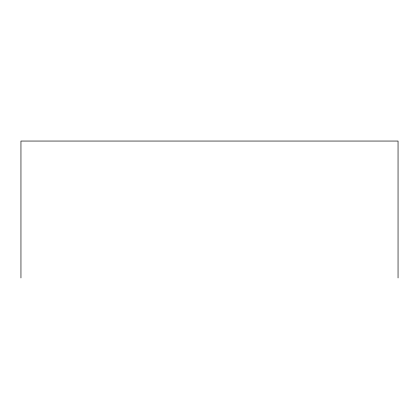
<?xml version="1.0" encoding="UTF-8"?>
<svg xmlns="http://www.w3.org/2000/svg" width="419" height="419" viewBox="0 0 419 419"><rect width="100%" height="100%" fill="white"/><g stroke="black" fill="none" stroke-linecap="round" stroke-linejoin="round"><path stroke-width="0.63" d="M398.05 277.949L398.05 141.051L20.95 141.051L20.95 277.949"/></g></svg>
